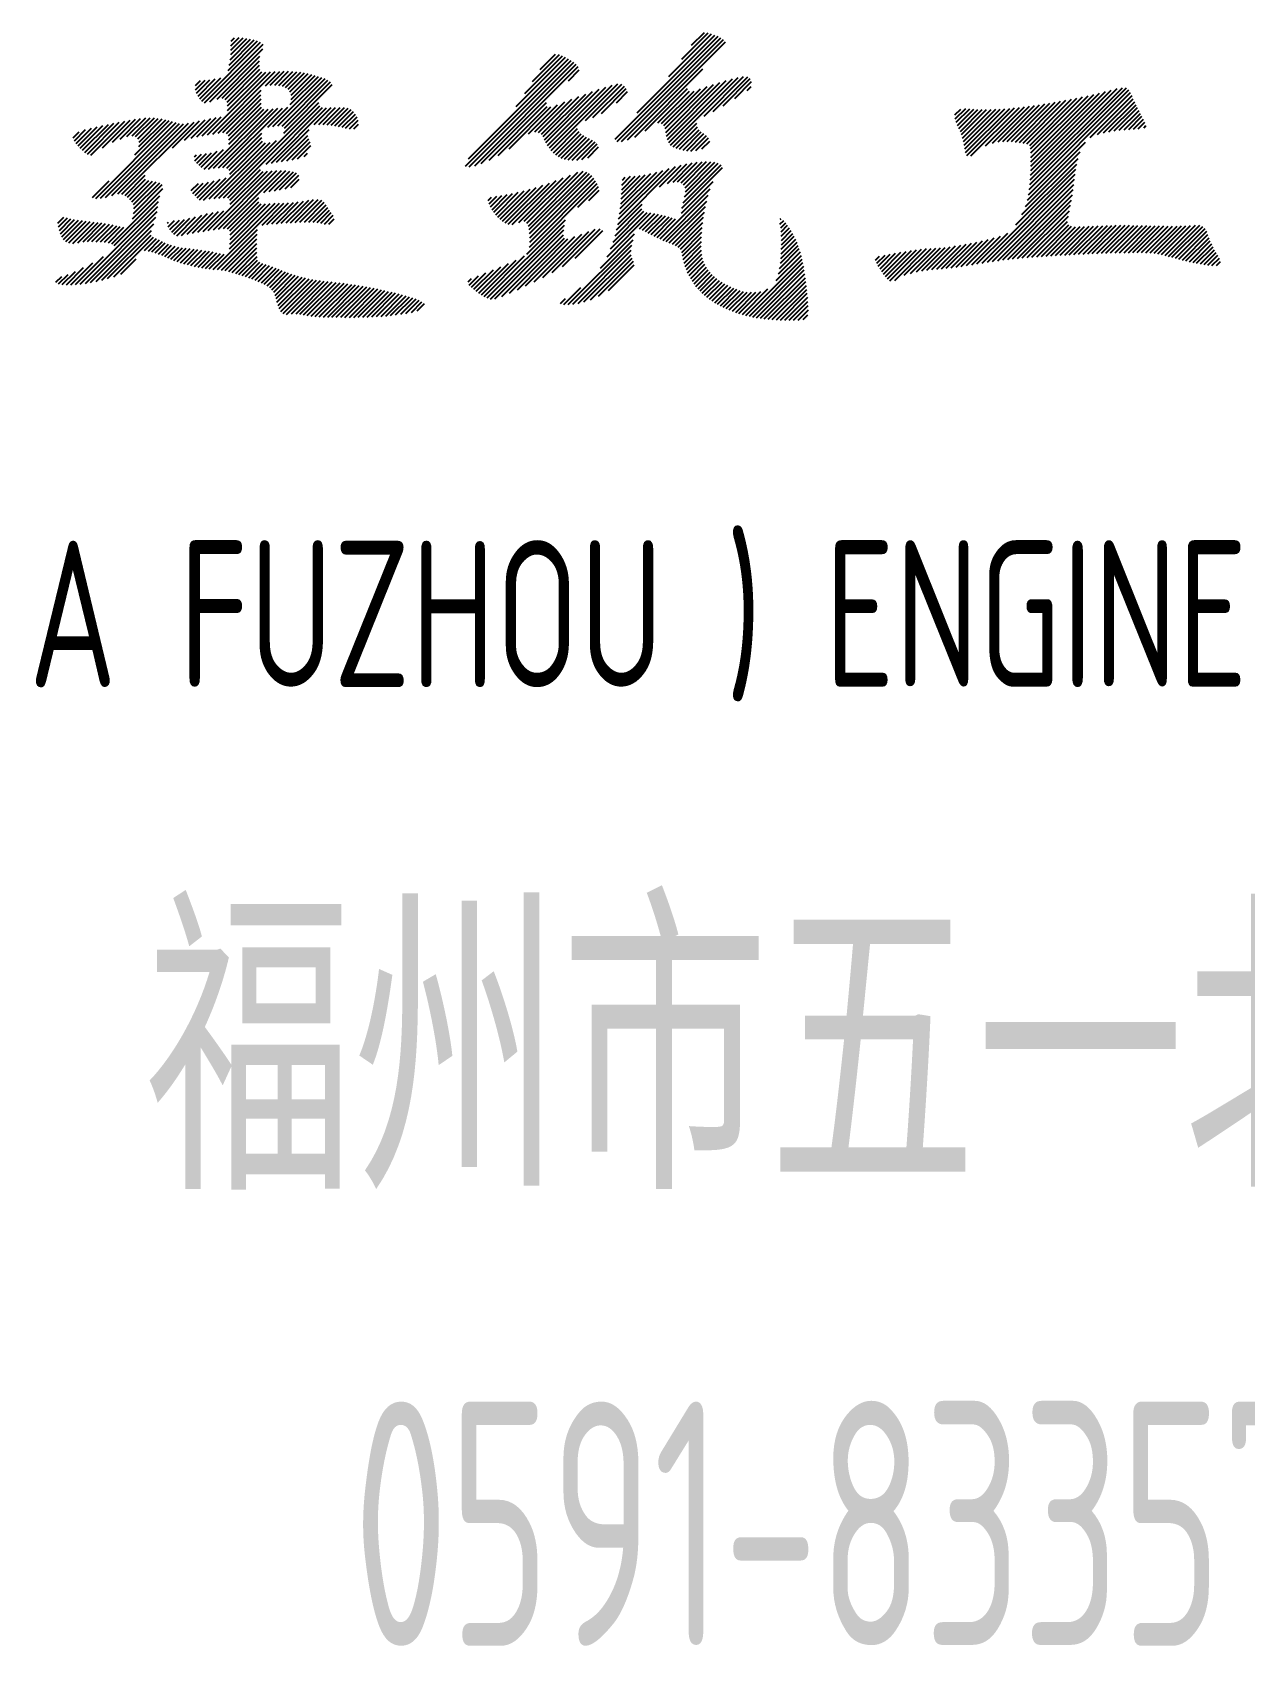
# Model space of a CAD drawing. Extents: x 580289 to 1106878, y -144605 to 78052.
# Drawn here: x 926555 to 927797, y -8985 to -7325 of the extents above; entities that cross this region are included whole.
import ezdxf
from ezdxf.enums import TextEntityAlignment as Align

# ---------------------------------------------------------------- set-up
doc = ezdxf.new("R2010")
doc.units = 0
doc.header["$LTSCALE"] = 100
doc.layers.add('T图框', color=7, linetype='CONTINUOUS')
doc.layers.add('图框', color=254, linetype='CONTINUOUS')
doc.styles.add('HZTXT', font='tssdeng.shx', dxfattribs={"width": 0.7, "bigfont": 'tssdchn.shx'})
doc.styles.add('HZTXT2', font='tssdeng.shx', dxfattribs={"width": 0.7, "bigfont": 'tssdchn.shx'})
doc.styles.add('TK', font='tssdeng.shx', dxfattribs={"width": 0.7, "bigfont": 'tssdchn.shx'})

# ---------------------------------------------------------------- blocks, each defined once
blk = doc.blocks.new('A$C72C84CBD')
at = {"layer": '图框', "color": 0}
for p, q in [((78035.2, 56301.3), (78095.6, 56361.7)), ((78062.3, 56332.8), (78092.5, 56363)), ((78063.2, 56338.3), (78088.9, 56364)), ((78064.2, 56343.8), (78085.3, 56364.8)), ((78064.9, 56358), (78073.6, 56366.6)), ((78064.9, 56353.5), (78077.6, 56366.2)), ((78064.9, 56349), (78081.5, 56365.6)), ((78065.3, 56362.8), (78068.8, 56366.3)), ((78458.8, 56262.4), (78564.2, 56367.8)), ((78460.9, 56260.1), (78567.2, 56366.3)), ((78465.4, 56260), (78569.9, 56364.5)), ((78471.6, 56261.7), (78571.8, 56362)), ((78481.3, 56289.4), (78561, 56369.1)), ((78513.9, 56326.5), (78557.7, 56370.3)), ((78527.3, 56344.4), (78554.1, 56371.2)), ((78537, 56358.6), (78550.2, 56371.7)), ((78038.2, 56299.8), (78098.1, 56359.7)), ((78043.5, 56300.6), (78097.9, 56355)), ((78050.9, 56303.5), (78094.8, 56347.4)), ((78357.5, 56295.8), (78408, 56346.3)), ((78366.3, 56309.1), (78405, 56347.8)), ((78374.1, 56321.4), (78401.7, 56349)), ((78382, 56333.7), (78397.7, 56349.5)), ((78041.1, 56266.8), (78105.7, 56331.4)), ((78046.5, 56267.7), (78110.5, 56331.7)), ((78056.1, 56304.3), (78094.4, 56342.5)), ((78059.4, 56303.1), (78094.5, 56338.1)), ((78061.2, 56300.4), (78094.8, 56334)), ((78061.7, 56296.4), (78096.8, 56331.5)), ((78061.7, 56291.9), (78101, 56331.2)), ((78100.4, 56317.1), (78115.1, 56331.8)), ((78105.5, 56317.7), (78119.7, 56331.9)), ((78110, 56317.8), (78124.2, 56331.9)), ((78114.2, 56317.4), (78128.6, 56331.8)), ((78118, 56316.7), (78132.7, 56331.5)), ((78121.1, 56315.4), (78136.7, 56331)), ((78123.7, 56313.5), (78140.6, 56330.3)), ((78125.6, 56310.9), (78144.3, 56329.6)), ((78126.8, 56307.5), (78147.9, 56328.7)), ((78305.4, 56234.7), (78413.8, 56343.1)), ((78308.5, 56242.3), (78410.9, 56344.7)), ((78309.3, 56234.1), (78416.5, 56341.3)), ((78314.9, 56235.2), (78418.9, 56339.2)), ((78321.7, 56237.6), (78420.9, 56336.8)), ((78410.9, 56322.2), (78422.1, 56333.4)), ((78479, 56264.6), (78548.7, 56334.4)), ((78028.9, 56313), (78038.9, 56322.9)), ((78029, 56317.5), (78034, 56322.6)), ((78030, 56309.6), (78043.7, 56323.2)), ((78031.5, 56306.6), (78049.1, 56324.1)), ((78033.2, 56303.8), (78054.9, 56325.4)), ((78051.9, 56268.6), (78096, 56312.7)), ((78108.2, 56275.5), (78158.3, 56325.6)), ((78113.2, 56276), (78161.6, 56324.4)), ((78117.5, 56275.8), (78164.6, 56322.9)), ((78119.4, 56268.7), (78169, 56318.4)), ((78120, 56273.8), (78167.3, 56321.1)), ((78126, 56297.8), (78154.9, 56326.7)), ((78127, 56303.2), (78151.5, 56327.7)), ((78387.9, 56258.9), (78442.6, 56313.6)), ((78389.6, 56256), (78449.3, 56315.8)), ((78391.4, 56253.4), (78455.8, 56317.8)), ((78393.4, 56250.8), (78461.6, 56319.1)), ((78428.4, 56281.4), (78465.6, 56318.6)), ((78436, 56284.5), (78468.3, 56316.8)), ((78444.8, 56288.8), (78470.2, 56314.2)), ((78489.6, 56270.8), (78533.1, 56314.2)), ((78506.3, 56278.5), (78539.6, 56311.7)), ((78508.8, 56276.5), (78546.3, 56314)), ((78510, 56273.2), (78553, 56316.2)), ((78510.7, 56269.4), (78559.7, 56318.4)), ((78511.4, 56265.6), (78566.2, 56320.4)), ((78512.3, 56262.1), (78572.7, 56322.4)), ((78513.7, 56258.9), (78578.9, 56324.2)), ((78515.6, 56256.4), (78584.9, 56325.7)), ((78549.9, 56286.1), (78590.4, 56326.7)), ((78559.1, 56290.8), (78594.6, 56326.4)), ((78569.4, 56296.7), (78597.2, 56324.5)), ((78581.4, 56304.1), (78598.6, 56321.4)), ((78594, 56312.3), (78598.1, 56316.4)), ((78883.1, 56210.8), (78985.2, 56312.8)), ((78883.7, 56215.9), (78982.7, 56314.9)), ((78884.1, 56220.8), (78978.5, 56315.1)), ((78884.4, 56225.5), (78973.1, 56314.2)), ((78884.6, 56230.2), (78967.1, 56312.7)), ((78056.9, 56269.1), (78095.8, 56308)), ((78057.6, 56202.4), (78155.3, 56300.1)), ((78060.6, 56268.3), (78096, 56303.7)), ((78062.1, 56202.5), (78156.1, 56296.5)), ((78062.5, 56265.7), (78096.1, 56299.4)), ((78063.1, 56261.8), (78096.6, 56295.3)), ((78329.7, 56241), (78388.6, 56300)), ((78338.8, 56245.7), (78389.1, 56296)), ((78350.2, 56252.6), (78393, 56295.4)), ((78370, 56267.9), (78399.7, 56297.6)), ((78376.4, 56269.8), (78407.1, 56300.5)), ((78380.4, 56269.3), (78414.4, 56303.3)), ((78383.3, 56267.7), (78421.6, 56306)), ((78385, 56265), (78428.7, 56308.6)), ((78386.4, 56261.9), (78435.7, 56311.2)), ((78460.1, 56299.6), (78471.6, 56311.1)), ((78502.5, 56279.1), (78535, 56311.7)), ((78838.2, 56255.7), (78878.1, 56295.6)), ((78845.4, 56258.4), (78883.3, 56296.2)), ((78851.1, 56259.6), (78888.5, 56296.9)), ((78856.1, 56260.1), (78893.7, 56297.7)), ((78860.6, 56260.1), (78899, 56298.5)), ((78864.9, 56259.9), (78904.3, 56299.3)), ((78869, 56259.5), (78909.7, 56300.2)), ((78873, 56259), (78915.2, 56301.2)), ((78876.9, 56258.4), (78920.7, 56302.2)), ((78880.5, 56257.6), (78926.3, 56303.3)), ((78882.4, 56205.5), (78987, 56310.2)), ((78883.6, 56256.1), (78931.9, 56304.5)), ((78884.5, 56252.6), (78937.6, 56305.7)), ((78884.7, 56234.8), (78961.1, 56311.2)), ((78884.7, 56248.3), (78943.4, 56306.9)), ((78884.8, 56239.3), (78955.1, 56309.7)), ((78884.8, 56243.8), (78949.2, 56308.3)), ((78945.5, 56264.2), (78988.4, 56307.1)), ((78953, 56267.2), (78989.7, 56303.9)), ((78959.1, 56268.8), (78991.1, 56300.8)), ((78964.8, 56270), (78992.5, 56297.7)), ((77915.5, 56248.9), (77945.3, 56278.7)), ((77918.2, 56247.1), (77950.8, 56279.8)), ((77921.6, 56246), (77956.4, 56280.8)), ((77926.7, 56201.8), (78005.4, 56280.4)), ((77931.4, 56201.9), (78008.9, 56279.4)), ((77933.5, 56253.5), (77961.9, 56281.9)), ((77943.7, 56259.2), (77967.3, 56282.8)), ((77949.2, 56206.3), (78021.8, 56278.9)), ((77951.6, 56262.6), (77972.6, 56283.6)), ((77953.5, 56206.1), (78027.4, 56280)), ((77958.6, 56265.1), (77977.8, 56284.3)), ((77963.9, 56265.9), (77982.4, 56284.4)), ((77966.7, 56246.3), (78001.9, 56281.4)), ((77967.5, 56265), (77986.7, 56284.2)), ((77969.9, 56262.9), (77990.7, 56283.7)), ((77970.7, 56254.8), (77998.3, 56282.3)), ((77971, 56259.5), (77994.6, 56283.1)), ((78005.4, 56253.5), (78033.1, 56281.2)), ((78017.7, 56261.3), (78038.8, 56282.4)), ((78024.3, 56263.5), (78044.4, 56283.6)), ((78030.1, 56264.7), (78049.9, 56284.6)), ((78035.7, 56265.8), (78055.3, 56285.4)), ((78042, 56231.8), (78103.3, 56293)), ((78047.4, 56232.7), (78108.4, 56293.6)), ((78052.4, 56233.2), (78113.3, 56294.1)), ((78057, 56233.3), (78117.9, 56294.2)), ((78063, 56257.3), (78098.9, 56293.1)), ((78101.1, 56237), (78159.1, 56295)), ((78102.8, 56274.6), (78123.3, 56295.1)), ((78106.6, 56238), (78163.2, 56294.6)), ((78150.4, 56277.3), (78167.8, 56294.7)), ((78155.1, 56277.5), (78172.4, 56294.8)), ((78159.5, 56277.4), (78176.9, 56294.9)), ((78163.7, 56277.1), (78181.5, 56294.9)), ((78167.7, 56276.7), (78185.3, 56294.3)), ((78171.7, 56276.1), (78188.3, 56292.8)), ((78175.5, 56275.4), (78190.8, 56290.7)), ((78179.1, 56274.6), (78192.7, 56288.2)), ((78182.7, 56273.7), (78194.4, 56285.3)), ((78186.5, 56273), (78195.5, 56282)), ((78518.3, 56254.6), (78542.6, 56278.9)), ((78807, 56287.3), (78813, 56293.3)), ((78807.3, 56283.1), (78818.1, 56293.9)), ((78808.3, 56279.7), (78822.2, 56293.5)), ((78809.7, 56276.5), (78826.2, 56293.1)), ((78811.1, 56273.5), (78830.5, 56292.9)), ((78812.5, 56270.4), (78835, 56292.8)), ((78813.7, 56267.1), (78839.4, 56292.8)), ((78814.7, 56263.6), (78844, 56292.9)), ((78815.6, 56260), (78848.7, 56293.1)), ((78816.4, 56256.3), (78853.4, 56293.3)), ((78817, 56252.5), (78858.2, 56293.6)), ((78817.8, 56248.7), (78863.1, 56294)), ((78819.1, 56245.6), (78868.1, 56294.5)), ((78823.3, 56245.3), (78873.1, 56295)), ((78970.1, 56270.9), (78994, 56294.7)), ((78975.3, 56271.5), (78995.6, 56291.8)), ((78980.2, 56271.9), (78997.1, 56288.8)), ((78985.1, 56272.3), (78998.6, 56285.9)), ((78989.9, 56272.7), (79000.1, 56282.9)), ((78994.7, 56273), (79001.5, 56279.8)), ((77903.4, 56263.8), (77909.5, 56269.9)), ((77904.8, 56260.7), (77916.3, 56272.2)), ((77906.7, 56258.1), (77922.4, 56273.8)), ((77908.7, 56255.6), (77928.2, 56275.2)), ((77910.8, 56253.2), (77934, 56276.4)), ((77913.1, 56251), (77939.6, 56277.6)), ((77936.5, 56202.6), (78012.4, 56278.5)), ((77943.2, 56204.8), (78016.4, 56278)), ((78060.8, 56232.6), (78096.9, 56268.7)), ((78063.5, 56230.8), (78096.7, 56264)), ((78111.9, 56238.8), (78145.4, 56272.3)), ((78117.1, 56239.5), (78143.8, 56266.2)), ((78122.4, 56240.3), (78145, 56262.9)), ((78191.1, 56273.1), (78195.7, 56277.7)), ((78395.5, 56248.5), (78420.4, 56273.4)), ((78397.9, 56246.4), (78421.8, 56270.3)), ((78400.6, 56244.6), (78424, 56268)), ((78403.5, 56243), (78426.6, 56266.1)), ((78406.9, 56241.9), (78429.4, 56264.5)), ((78410.6, 56241.1), (78432.4, 56263)), ((78521.4, 56253.2), (78543.3, 56275.1)), ((78524.8, 56252.1), (78544.8, 56272.1)), ((78528.4, 56251.2), (78547.1, 56269.9)), ((78532.3, 56250.6), (78549.8, 56268.1)), ((78536.5, 56250.3), (78552.4, 56266.2)), ((78541.5, 56250.8), (78554.5, 56263.8)), ((79000.4, 56274.1), (79002.5, 56276.3)), ((78027.8, 56244.5), (78029.8, 56246.5)), ((78028.2, 56240.4), (78034.9, 56247.1)), ((78030.2, 56237.9), (78040, 56247.7)), ((78032.5, 56235.7), (78045.4, 56248.6)), ((78034.8, 56233.6), (78051.2, 56250)), ((78037.6, 56231.8), (78057.5, 56251.8)), ((78043, 56201.3), (78100.4, 56258.7)), ((78047.9, 56201.7), (78105.3, 56259.1)), ((78052.6, 56201.9), (78111.9, 56261.2)), ((78063.9, 56226.7), (78097.6, 56260.5)), ((78127.8, 56241.2), (78146.4, 56259.8)), ((78133.3, 56242.2), (78146.9, 56255.8)), ((78140.3, 56244.7), (78143.5, 56248)), ((78414.8, 56240.8), (78435.5, 56261.5)), ((78419.5, 56241), (78438.2, 56259.8)), ((78424.7, 56241.7), (78440.5, 56257.6)), ((78430.7, 56243.3), (78441.9, 56254.5)), ((78547.5, 56252.4), (78555.7, 56260.5)), ((78879.3, 56193.5), (78935.3, 56249.5)), ((78881.2, 56199.9), (78940.8, 56259.5)), ((78041.9, 56168.8), (78102.6, 56229.5)), ((78047.2, 56169.6), (78107.5, 56229.9)), ((78052.4, 56170.3), (78112.3, 56230.2)), ((78057.4, 56170.8), (78117, 56230.4)), ((78064.1, 56200), (78095.5, 56231.4)), ((78064.4, 56195.8), (78098.1, 56229.4)), ((78099, 56207.9), (78121.3, 56230.2)), ((78104.4, 56208.8), (78125.4, 56229.8)), ((78109.7, 56209.6), (78129.1, 56229.1)), ((78369.9, 56173.5), (78426, 56229.6)), ((78370.8, 56169.9), (78429.7, 56228.8)), ((78461.4, 56175.2), (78520.5, 56234.3)), ((78462.4, 56180.7), (78514, 56232.3)), ((78463.3, 56186.1), (78507.6, 56230.3)), ((78504.2, 56213.5), (78526.6, 56235.9)), ((78512.3, 56217.1), (78532.4, 56237.2)), ((78518.1, 56218.4), (78537.8, 56238.2)), ((78522.8, 56218.6), (78543, 56238.8)), ((78526.4, 56217.8), (78547.9, 56239.2)), ((78527.3, 56191.7), (78568.9, 56233.3)), ((78528.5, 56197.4), (78567.4, 56236.3)), ((78528.9, 56215.8), (78552.5, 56239.4)), ((78529.9, 56203.3), (78564.5, 56237.9)), ((78530.4, 56212.7), (78556.9, 56239.3)), ((78530.8, 56208.6), (78561, 56238.8)), ((78834.8, 56135.5), (78930.9, 56231.6)), ((78869.5, 56174.7), (78931.8, 56237)), ((78875.6, 56185.3), (78933.1, 56242.7)), ((77923.2, 56202.7), (77940.3, 56219.8)), ((77956.7, 56204.8), (77977.4, 56225.5)), ((77959.3, 56203), (77977.7, 56221.3)), ((77961.7, 56200.8), (77980.9, 56220.1)), ((77963.7, 56198.4), (77984.7, 56219.4)), ((77965.2, 56195.4), (77988.6, 56218.8)), ((77965.2, 56186.4), (77994.7, 56215.9)), ((77965.7, 56191.4), (77992.2, 56217.8)), ((78024.5, 56209.7), (78031.9, 56217.2)), ((78026.2, 56206.9), (78036.8, 56217.5)), ((78028.4, 56204.6), (78042.2, 56218.5)), ((78030.5, 56202.3), (78048.1, 56219.9)), ((78032.9, 56200.2), (78054.2, 56221.5)), ((78037.1, 56199.9), (78060.2, 56223)), ((78115, 56210.5), (78132.4, 56227.8)), ((78120.6, 56211.5), (78134.6, 56225.6)), ((78126.5, 56213), (78135, 56221.4)), ((78343.4, 56178.4), (78378, 56213)), ((78346.1, 56176.6), (78384.6, 56215.2)), ((78349.3, 56175.4), (78391.4, 56217.5)), ((78353.3, 56174.9), (78398.5, 56220)), ((78360, 56177.1), (78405.7, 56222.7)), ((78365.7, 56178.3), (78413.2, 56225.7)), ((78368.2, 56144.8), (78440.4, 56217.1)), ((78368.4, 56176.5), (78420.6, 56228.7)), ((78370.9, 56152), (78438.8, 56219.9)), ((78371.2, 56165.8), (78432.6, 56227.2)), ((78371.3, 56156.9), (78437, 56222.6)), ((78371.4, 56161.5), (78434.9, 56225.1)), ((78420.6, 56192.8), (78441.7, 56213.9)), ((78464, 56191.3), (78501.4, 56228.6)), ((78464.6, 56196.3), (78495.4, 56227.2)), ((78465, 56201.2), (78489.7, 56226)), ((78465.3, 56206.1), (78484.4, 56225.1)), ((78465.5, 56210.7), (78479.4, 56224.6)), ((78465.6, 56215.3), (78474.7, 56224.4)), ((78466.3, 56220.5), (78469.2, 56223.4)), ((78526.8, 56186.7), (78559.2, 56219.2)), ((78840.2, 56136.5), (78930.3, 56226.5)), ((78845.6, 56137.3), (78929.6, 56221.3)), ((78850.8, 56138), (78928.8, 56216.1)), ((77943.1, 56155.3), (77992.2, 56204.4)), ((77945.6, 56153.4), (77990.8, 56198.5)), ((77964.2, 56180.9), (77995.4, 56212)), ((78047.1, 56129.1), (78115, 56197)), ((78061.8, 56170.7), (78093.6, 56202.6)), ((78063.7, 56150.1), (78110.3, 56196.8)), ((78064.1, 56168.6), (78093.8, 56198.2)), ((78064.1, 56155), (78105.5, 56196.5)), ((78064.2, 56159.7), (78100.7, 56196.1)), ((78064.4, 56164.3), (78096.2, 56196.1)), ((78097, 56174.5), (78119.5, 56197)), ((78102.1, 56175.2), (78124.2, 56197.2)), ((78107.1, 56175.6), (78129.1, 56197.6)), ((78111.9, 56175.9), (78134.2, 56198.3)), ((78116.7, 56176.3), (78139.6, 56199.1)), ((78121.6, 56176.6), (78144.9, 56199.9)), ((78126.3, 56176.9), (78149.9, 56200.5)), ((78131.1, 56177.2), (78154.6, 56200.6)), ((78135.8, 56177.3), (78158.2, 56199.8)), ((78140.4, 56177.4), (78160.8, 56197.9)), ((78328.8, 56199.7), (78332.2, 56203.1)), ((78329.6, 56196.1), (78337.6, 56204.1)), ((78331, 56193), (78342.8, 56204.8)), ((78332.7, 56190.2), (78348.2, 56205.7)), ((78334.6, 56187.6), (78353.8, 56206.7)), ((78336.6, 56185.1), (78359.5, 56208)), ((78338.7, 56182.7), (78365.5, 56209.5)), ((78340.9, 56180.4), (78371.6, 56211.2)), ((78431.8, 56199.5), (78442.4, 56210.1)), ((78460.3, 56169.6), (78486.5, 56195.8)), ((78504.8, 56160.2), (78556.2, 56211.6)), ((78507.9, 56158.8), (78554.2, 56205.2)), ((78511, 56157.5), (78552.7, 56199.1)), ((78855.9, 56138.7), (78928.1, 56210.8)), ((78861, 56139.3), (78927.3, 56205.5)), ((78866.1, 56139.8), (78926.4, 56200.1)), ((77887.9, 56176.4), (77894.1, 56182.7)), ((77888.4, 56172.5), (77897.7, 56181.8)), ((77889.4, 56168.9), (77901.2, 56180.8)), ((77890.5, 56165.5), (77905, 56180.1)), ((77891.8, 56162.4), (77908.9, 56179.5)), ((77893.5, 56159.6), (77912.9, 56179)), ((77910.8, 56114), (77990.3, 56193.6)), ((77916, 56114.7), (77989.5, 56188.2)), ((77921.4, 56115.6), (77988.1, 56182.4)), ((78000.7, 56172.5), (78007.3, 56179.1)), ((78002.5, 56169.8), (78012.3, 56179.6)), ((78004.5, 56167.3), (78017.5, 56180.3)), ((78006.7, 56165), (78023.1, 56181.4)), ((78009.6, 56163.5), (78029, 56182.9)), ((78014.5, 56163.9), (78035.3, 56184.7)), ((78020.3, 56165.1), (78041.3, 56186.2)), ((78025.9, 56166.2), (78047, 56187.4)), ((78031.3, 56167.2), (78052.5, 56188.4)), ((78036.6, 56168), (78057.9, 56189.2)), ((78144.9, 56177.5), (78162.7, 56195.3)), ((78149.4, 56177.5), (78164.4, 56192.5)), ((78153.5, 56177.1), (78166.2, 56189.8)), ((78157.2, 56176.3), (78168, 56187.2)), ((78160.9, 56175.5), (78169.9, 56184.5)), ((78165.4, 56175.5), (78170.9, 56181)), ((78327.6, 56099.8), (78407.8, 56179.9)), ((78450.6, 56142), (78495.5, 56186.9)), ((78454.2, 56150.1), (78491.6, 56187.5)), ((78456.8, 56157.1), (78488.3, 56188.6)), ((78458.7, 56163.6), (78486.2, 56191)), ((78483.9, 56170.7), (78499.4, 56186.2)), ((78487, 56169.4), (78503.2, 56185.5)), ((78489.9, 56167.8), (78506.9, 56184.7)), ((78492.8, 56166.2), (78510.5, 56183.9)), ((78495.8, 56164.7), (78514, 56182.9)), ((78498.7, 56163.2), (78517.4, 56181.8)), ((78501.8, 56161.7), (78520.7, 56180.7)), ((78514.2, 56156.2), (78551.4, 56193.4)), ((78517.5, 56154.9), (78550.3, 56187.8)), ((78520.7, 56153.6), (78549.4, 56182.4)), ((78627.7, 56175.3), (78631.5, 56179.2)), ((78627.8, 56180), (78628.8, 56181)), ((78871.1, 56140.3), (78925.4, 56194.7)), ((78876, 56140.8), (78924.3, 56189.1)), ((78880.9, 56141.2), (78923.3, 56183.6)), ((77896, 56157.6), (77916.9, 56178.5)), ((77899.1, 56156.2), (77921, 56178.1)), ((77903.1, 56155.7), (77925, 56177.6)), ((77908.3, 56156.4), (77929, 56177.1)), ((77913.7, 56157.3), (77932.9, 56176.6)), ((77918.3, 56157.5), (77936.8, 56176)), ((77922.8, 56157.5), (77940.7, 56175.3)), ((77927, 56116.7), (77986.1, 56175.9)), ((77927.2, 56157.4), (77944.4, 56174.6)), ((77931.5, 56157.2), (77948.1, 56173.8)), ((77932.8, 56118), (77983.6, 56168.8)), ((77935.6, 56156.8), (77951.7, 56172.9)), ((77938.8, 56119.6), (77983.4, 56164.2)), ((77939.6, 56156.2), (77955.5, 56172.2)), ((78000.1, 56176.4), (78001.3, 56177.6)), ((78051.3, 56128.8), (78092.5, 56170)), ((78055.4, 56128.4), (78092, 56165)), ((78331, 56098.7), (78406.8, 56174.5)), ((78335.6, 56098.8), (78406.3, 56169.5)), ((78342.6, 56101.3), (78405.9, 56164.6)), ((78367.1, 56112.3), (78417.4, 56162.6)), ((78375.7, 56116.5), (78424.6, 56165.3)), ((78384.7, 56120.9), (78431.7, 56168)), ((78394.3, 56126), (78438.3, 56170.1)), ((78404.9, 56132.2), (78443.4, 56170.7)), ((78417.9, 56140.7), (78446.1, 56168.9)), ((78443.7, 56130.5), (78478.6, 56165.5)), ((78523.5, 56152), (78548.7, 56177.2)), ((78525.8, 56149.7), (78548.1, 56172.1)), ((78527, 56146.5), (78547.7, 56167.2)), ((78527.7, 56142.8), (78547.4, 56162.4)), ((78628.4, 56171.5), (78633.6, 56176.8)), ((78628.8, 56167.5), (78635.5, 56174.2)), ((78629, 56163.2), (78637.3, 56171.5)), ((78629, 56149.7), (78642.3, 56163.1)), ((78629.1, 56158.8), (78639.1, 56168.8)), ((78629.1, 56154.3), (78640.8, 56166)), ((78824.1, 56133.8), (78853.6, 56163.2)), ((78829.4, 56134.6), (78861.1, 56166.3)), ((78885.8, 56141.6), (78922.4, 56178.2)), ((78890.7, 56142), (78923.5, 56174.8)), ((78895.5, 56142.3), (78926.4, 56173.2)), ((78900.3, 56142.6), (78930.5, 56172.8)), ((78905.1, 56142.9), (78935.1, 56172.9)), ((78909.9, 56143.2), (78939.7, 56173.1)), ((78914.6, 56143.5), (78944.4, 56173.3)), ((78919.4, 56143.7), (78949, 56173.4)), ((78924.1, 56144), (78953.7, 56173.6)), ((78928.9, 56144.3), (78958.4, 56173.8)), ((78933.6, 56144.5), (78963.1, 56174)), ((78938.3, 56144.8), (78967.7, 56174.1)), ((78943, 56145), (78972.2, 56174.2)), ((78947.7, 56145.2), (78976.8, 56174.2)), ((78952.4, 56145.4), (78981.3, 56174.2)), ((78957.1, 56145.6), (78985.7, 56174.2)), ((78961.7, 56145.7), (78990.1, 56174.1)), ((78966.4, 56145.9), (78994.5, 56174)), ((78971, 56146), (78999, 56173.9)), ((78975.6, 56146.1), (79003.4, 56173.9)), ((78980.2, 56146.2), (79007.8, 56173.8)), ((78984.7, 56146.2), (79012.2, 56173.7)), ((78989.3, 56146.3), (79016.6, 56173.6)), ((78993.8, 56146.3), (79021, 56173.6)), ((78998.2, 56146.3), (79025.5, 56173.5)), ((79002.6, 56146.2), (79030, 56173.5)), ((79006.9, 56146), (79034.5, 56173.5)), ((79011, 56145.6), (79039, 56173.6)), ((79014.9, 56145), (79043.6, 56173.7)), ((79018.6, 56144.2), (79048.3, 56173.9)), ((79022.3, 56143.4), (79053.4, 56174.5)), ((79025.8, 56142.4), (79057.7, 56174.3)), ((79029.3, 56141.5), (79060.9, 56173)), ((79032.8, 56140.5), (79063.3, 56170.9)), ((79036.4, 56139.5), (79065, 56168.2)), ((79040, 56138.6), (79066.2, 56164.9)), ((77945.2, 56121.5), (77985.8, 56162.1)), ((77976.7, 56148.4), (77989, 56160.8)), ((77980.6, 56147.9), (77992, 56159.3)), ((77984.1, 56147), (77994.9, 56157.7)), ((77987.6, 56145.9), (77997.9, 56156.2)), ((77991, 56144.8), (78001.1, 56154.9)), ((77994.3, 56143.6), (78004.4, 56153.8)), ((77997.5, 56142.4), (78007.9, 56152.8)), ((78000.6, 56141), (78011.6, 56152)), ((78003.6, 56139.5), (78015.4, 56151.3)), ((78006.7, 56138.1), (78019.4, 56150.8)), ((78010.1, 56137), (78023.4, 56150.3)), ((78013.5, 56135.9), (78027.4, 56149.8)), ((78017, 56134.9), (78031.4, 56149.3)), ((78020.5, 56134), (78035.4, 56148.8)), ((78024.1, 56133.1), (78039.3, 56148.2)), ((78027.8, 56132.2), (78043.2, 56147.6)), ((78031.5, 56131.4), (78047, 56146.9)), ((78035.3, 56130.7), (78050.8, 56146.2)), ((78059.2, 56127.8), (78091.8, 56160.3)), ((78062.9, 56127), (78091.7, 56155.7)), ((78066.5, 56126), (78091.7, 56151.2)), ((78070, 56125), (78091.7, 56146.7)), ((78350.4, 56104.6), (78406.8, 56161)), ((78358.6, 56108.3), (78410.5, 56160.2)), ((78410.6, 56093), (78477.1, 56159.5)), ((78415.5, 56093.4), (78476, 56153.9)), ((78420.9, 56094.2), (78475.3, 56148.7)), ((78528.5, 56139.1), (78547.2, 56157.7)), ((78529.5, 56135.5), (78547.1, 56153.2)), ((78530.6, 56132.1), (78547.2, 56148.8)), ((78626.2, 56124.5), (78648.6, 56146.9)), ((78627.3, 56130.1), (78647.5, 56150.3)), ((78628.1, 56135.3), (78646.4, 56153.6)), ((78628.5, 56140.3), (78645.2, 56156.9)), ((78628.8, 56145.1), (78643.8, 56160)), ((78732, 56127), (78751.6, 56146.6)), ((78733.8, 56124.3), (78757, 56147.5)), ((78735.7, 56121.7), (78762.4, 56148.4)), ((78737.8, 56119.3), (78767.6, 56149.1)), ((78740.3, 56117.3), (78772.7, 56149.8)), ((78745.3, 56117.8), (78777.7, 56150.3)), ((78755, 56123), (78782.6, 56150.6)), ((78761.5, 56125), (78787.3, 56150.9)), ((78767.5, 56126.6), (78792.1, 56151.1)), ((78773.1, 56127.7), (78797.1, 56151.6)), ((78778.3, 56128.4), (78802.2, 56152.3)), ((78783.4, 56129), (78807.5, 56153.2)), ((78788.3, 56129.4), (78812.9, 56154)), ((78793.2, 56129.8), (78818.4, 56155)), ((78798.1, 56130.2), (78823.9, 56156)), ((78803.1, 56130.8), (78829.5, 56157.1)), ((78808.3, 56131.4), (78835.2, 56158.3)), ((78813.5, 56132.1), (78841, 56159.7)), ((78818.7, 56132.9), (78847.1, 56161.3)), ((79043.6, 56137.7), (79067.4, 56161.5)), ((79047.2, 56136.9), (79068.6, 56158.3)), ((79050.9, 56136), (79070, 56155.2)), ((79054.6, 56135.3), (79071.4, 56152.1)), ((79058.4, 56134.6), (79073, 56149.2)), ((79062.3, 56134), (79074.7, 56146.4)), ((77896.6, 56113.3), (77914.2, 56130.9)), ((77901.1, 56113.3), (77923.6, 56135.8)), ((77905.8, 56113.6), (77934.5, 56142.2)), ((77952.4, 56124.2), (77968.2, 56140)), ((78039.1, 56130.1), (78054.5, 56145.5)), ((78043, 56129.5), (78058.3, 56144.8)), ((78073.4, 56124), (78091.9, 56142.4)), ((78076.8, 56122.9), (78092.5, 56138.6)), ((78080.1, 56121.7), (78094.9, 56136.5)), ((78083.4, 56120.5), (78098, 56135.1)), ((78086.7, 56119.3), (78101.4, 56134)), ((78089.9, 56118), (78104.8, 56132.9)), ((78093.1, 56116.8), (78108.1, 56131.7)), ((78096.3, 56115.4), (78111.4, 56130.5)), ((78099.3, 56114), (78114.6, 56129.2)), ((78316.5, 56106.7), (78341.6, 56131.7)), ((78319.1, 56104.8), (78349.5, 56135.1)), ((78321.8, 56102.9), (78357.5, 56138.6)), ((78324.6, 56101.3), (78366.1, 56142.8)), ((78426.8, 56095.7), (78475.2, 56144.1)), ((78433.6, 56098), (78476.1, 56140.5)), ((78441.6, 56101.5), (78477.5, 56137.5)), ((78451.9, 56107.3), (78478.2, 56133.6)), ((78531.8, 56128.8), (78547.7, 56144.7)), ((78533.1, 56125.7), (78548.4, 56141)), ((78534.6, 56122.7), (78549.5, 56137.6)), ((78536.2, 56119.8), (78550.8, 56134.4)), ((78537.9, 56117), (78552.3, 56131.4)), ((78592.7, 56082), (78650.4, 56139.7)), ((78596.3, 56081.1), (78651.2, 56136)), ((78600, 56080.3), (78652, 56132.3)), ((78623.8, 56117.6), (78649.6, 56143.3)), ((78725.4, 56138.4), (78729.7, 56142.6)), ((78726.8, 56135.3), (78735.3, 56143.7)), ((78728.4, 56132.4), (78740.7, 56144.7)), ((78730.2, 56129.7), (78746.2, 56145.7)), ((79066.2, 56133.5), (79076.4, 56143.6)), ((79070.3, 56133.1), (79077.9, 56140.6)), ((79074.8, 56133), (79079, 56137.2)), ((77885.9, 56116), (77891.8, 56121.9)), ((77888.6, 56114.3), (77898.4, 56124)), ((77892.4, 56113.6), (77905.8, 56126.9)), ((78102.3, 56112.4), (78117.7, 56127.9)), ((78105, 56110.6), (78120.9, 56126.6)), ((78107.2, 56108.3), (78124.2, 56125.4)), ((78109, 56105.6), (78127.5, 56124.2)), ((78110.3, 56102.5), (78130.9, 56123.1)), ((78111.4, 56099.1), (78134.4, 56122.1)), ((78112.3, 56095.5), (78138, 56121.2)), ((78113.4, 56092.1), (78141.6, 56120.3)), ((78114.7, 56088.9), (78145.3, 56119.5)), ((78116.3, 56086.1), (78149, 56118.8)), ((78118.5, 56083.8), (78152.9, 56118.1)), ((78122.2, 56082.9), (78156.8, 56117.6)), ((78127.3, 56083.6), (78160.8, 56117.1)), ((78132, 56083.7), (78164.9, 56116.7)), ((78135.8, 56083.1), (78169, 56116.3)), ((78139.6, 56082.4), (78173, 56115.8)), ((78143.3, 56081.7), (78177, 56115.3)), ((78147.3, 56081.1), (78181, 56114.8)), ((78151.4, 56080.8), (78185, 56114.3)), ((78155.7, 56080.5), (78188.9, 56113.7)), ((78160, 56080.3), (78192.8, 56113.1)), ((78164.3, 56080.2), (78196.7, 56112.5)), ((78308.1, 56116.2), (78311.5, 56119.6)), ((78309.4, 56113), (78318.9, 56122.5)), ((78311.7, 56110.8), (78326.4, 56125.5)), ((78314, 56108.7), (78334, 56128.6)), ((78539.7, 56114.3), (78554.1, 56128.7)), ((78541.6, 56111.7), (78556, 56126.2)), ((78543.7, 56109.3), (78558.2, 56123.8)), ((78545.8, 56107), (78560.5, 56121.7)), ((78548.1, 56104.7), (78563, 56119.7)), ((78550.4, 56102.6), (78565.7, 56117.8)), ((78552.9, 56100.5), (78568.5, 56116.1)), ((78555.4, 56098.6), (78571.3, 56114.4)), ((78558.1, 56096.8), (78574.2, 56112.9)), ((78603.8, 56079.6), (78652.6, 56128.5)), ((78607.7, 56079), (78653.2, 56124.5)), ((78611.6, 56078.5), (78653.8, 56120.6)), ((78615.7, 56078), (78654.3, 56116.6)), ((78619.8, 56077.6), (78654.8, 56112.7)), ((78168.7, 56080.1), (78200.5, 56111.9)), ((78173.1, 56080), (78204.3, 56111.2)), ((78177.6, 56080), (78208.1, 56110.5)), ((78182, 56079.9), (78211.9, 56109.8)), ((78186.5, 56079.9), (78215.6, 56109)), ((78191, 56079.9), (78219.3, 56108.3)), ((78195.6, 56080), (78223, 56107.4)), ((78200.2, 56080.1), (78226.7, 56106.6)), ((78204.8, 56080.2), (78230.3, 56105.7)), ((78209.5, 56080.4), (78233.9, 56104.9)), ((78214.2, 56080.7), (78237.5, 56104)), ((78219, 56081), (78241.1, 56103.1)), ((78223.9, 56081.3), (78244.6, 56102.1)), ((78228.8, 56081.8), (78248.1, 56101.1)), ((78233.9, 56082.4), (78251.5, 56100)), ((78239.1, 56083.1), (78254.8, 56098.8)), ((78244.4, 56084), (78258, 56097.5)), ((78250, 56085.1), (78260.9, 56096)), ((78402.8, 56094.1), (78407.9, 56099.3)), ((78406.2, 56093), (78423.8, 56110.6)), ((78560.8, 56095), (78577.2, 56111.3)), ((78563.6, 56093.4), (78580.3, 56110)), ((78566.6, 56091.8), (78583.5, 56108.7)), ((78569.5, 56090.3), (78586.8, 56107.6)), ((78572.6, 56088.9), (78590.4, 56106.6)), ((78575.8, 56087.5), (78594.2, 56105.9)), ((78579, 56086.2), (78598.4, 56105.6)), ((78582.3, 56085.1), (78603, 56105.7)), ((78585.7, 56084), (78608.2, 56106.5)), ((78589.2, 56082.9), (78615.3, 56109.1)), ((78624, 56077.3), (78655.3, 56108.6)), ((78628.2, 56077.1), (78655.7, 56104.6)), ((78632.6, 56077), (78656.1, 56100.5)), ((78637.1, 56077), (78656.4, 56096.3)), ((78256.1, 56086.7), (78263.5, 56094)), ((78641.6, 56077), (78656.6, 56092.1)), ((78646.3, 56077.2), (78656.8, 56087.7)), ((78651.5, 56077.9), (78656.2, 56082.7))]:
    blk.add_line(p, q, dxfattribs=at)
at = {"layer": '图框', "color": 0, "style": 'HZTXT', "width": 0.7}
blk.add_text('KING YEA  (CHINA FUZHOU ) ENGINEERING DESIGN CONSULTANTS ,LTD', height=150, dxfattribs=at).set_placement((76814.2, 55701.3))
at = {"layer": '图框', "color": 0}
for s, height, style, width, p in [('地址：福州市五一北路171号新都会花园广场6F', 280, 'HZTXT2', 0.8, (79590.3, 55340.8)), ('0591-83357028，83357078，83357058', 250, 'TK', 0.6, (79801.9, 54841))]:
    blk.add_text(s, height=height, dxfattribs=dict(at, style=style, width=width)).set_placement(p, align=Align.MIDDLE)
blk = doc.blocks.new('图框')
at = {"layer": 'T图框', "color": 4}
blk.add_blockref('A$C72C84CBD', (602717, 102743.5), dxfattribs=at)

msp = doc.modelspace()

# ---------------------------------------------------------------- block references
at = {"layer": 'T图框'}
msp.add_blockref('图框', (245976.7, -166440.6), dxfattribs=at)

doc.saveas('drawing.dxf')
